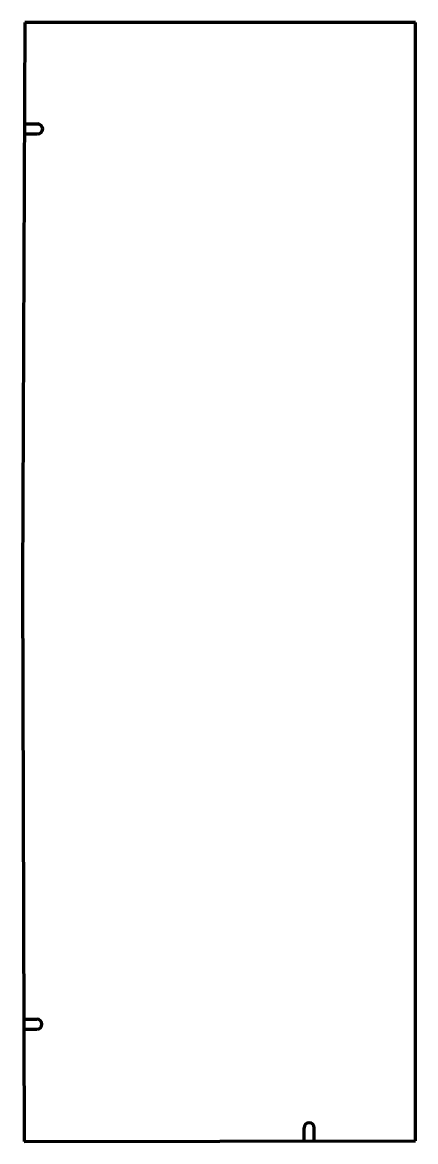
# Model space of a CAD drawing. Header units: inches. Extents: x 0 to 29.6, y 0 to 84.1.
import ezdxf

# ---------------------------------------------------------------- set-up
doc = ezdxf.new("R2010")
doc.units = ezdxf.units.IN
doc.header["$MEASUREMENT"] = 0
doc.layers.add('1', color=7, linetype='Continuous')

msp = doc.modelspace()

# ---------------------------------------------------------------- linework, layer by layer
at = {"color": 7, "lineweight": 90}
for p, q in [((0.188, 84.062), (0, 42)), ((29.562, 84.062), (0.188, 84.062)), ((29.562, 0.062), (29.562, 84.062)), ((0, 42), (0.125, 0)), ((0.125, 0), (29.562, 0.062))]:
    msp.add_line(p, q, dxfattribs=at)
at = {"layer": '1', "color": 7, "lineweight": 90}
for p, q in [((0.15, 75.688), (1.15, 75.683)), ((0.154, 76.437), (1.154, 76.433)), ((0.098, 9.187), (1.098, 9.19)), ((0.1, 8.438), (1.1, 8.44)), ((21.188, 0.045), (21.185, 1.045)), ((21.937, 0.046), (21.935, 1.046))]:
    msp.add_line(p, q, dxfattribs=at)
for centre, start, end in [((1.152, 76.058), 269.7446, 449.7446), ((1.099, 8.815), 270.17052, 450.17052), ((21.56, 1.046), 0.12165, 180.12165)]:
    msp.add_arc(centre, 0.375, start, end, dxfattribs=at)

doc.saveas('drawing.dxf')
